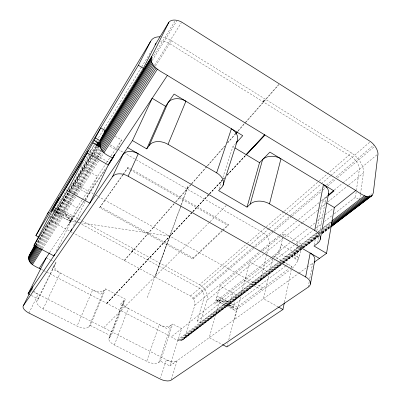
<?xml version="1.0" encoding="UTF-8"?>
<svg xmlns="http://www.w3.org/2000/svg" width="401" height="401" viewBox="0 0 401 401"><rect width="100%" height="100%" fill="white"/><g stroke="black" fill="none" stroke-linecap="round" stroke-linejoin="round"><path stroke-width="0.3" stroke-dasharray="2 1.5" d="M360.429 194.395L359.662 199.888L355.401 197.297L359.356 169.347A12.095 7.193 47.4 0 0 356.499 161.683L355.552 160.45A12.095 7.193 47.4 0 0 352.183 157.247L168.59 42.942A13.038 8.15 35.8 0 0 164.109 41.338L162.661 41.123A13.038 8.15 35.8 0 0 160.39 41.138M360.509 193.783L363.401 173.021A17.298 10.286 47.4 0 0 351.497 152.976L171.528 40.666A18.641 11.659 35.8 0 0 163.082 37.188M274.775 240.299L274.976 239.041M263.612 249.492L263.823 248.249M317.667 242.77L318.785 236.67M319.457 233.011L325.933 197.633A13.213 9.103 8.8 0 0 327.416 196.054M308.199 287.166L309.321 281.061M309.772 278.62L312.59 263.357A11.534 7.058 11 0 0 313.402 262.67M314.244 244.821L316.399 233.267M316.855 230.836L322.529 200.435L327.361 196.455M292.264 268.224A11.173 4.19 -59.5 0 0 297.993 260.334L299.477 256.5L301.357 247.427M301.477 246.815L301.968 244.384L283.632 233.773L281.718 235.347M284.454 302.234L291.266 269.532M291.602 267.933L291.913 266.434L273.372 255.893L272.911 257.873M297.101 246.72C296.545 249.933 296.289 254.119 292.956 255.783C287.828 258.966 282.119 255.337 277.888 252.259A11.248 3.865 -59.7 0 0 281.166 244.65L299.763 255.332M297.336 245.592L298.063 242.124M282.946 236.796L279.196 253.317L273.708 257.648M283.086 236.189L283.632 233.773M272.795 258.369L214.886 304.063L220.059 286.028L236.395 294.961L233.482 306.063L233.332 308.544A9.935 3.328 -61.7 0 0 236.69 309.311L290.394 269.662M272.655 258.971L263.382 298.725L278.048 306.805M266.775 254.44L260.961 278.67C258.805 286.454 249.081 280.986 245.372 278.104L98.721 196.751M266.921 253.843L269.332 243.698A10.15 7.168 48.6 0 0 267.372 236.886L266.605 235.823A10.15 7.168 48.6 0 0 263.773 233.126L135.107 159.157M234.65 319.376L249.633 261.723L266.911 271.427M226.891 346.925L227.984 342.745M228.76 339.762L237.297 306.986L288.926 268.655M232.911 293.056L230.48 302.008C228.725 309.417 220.089 301.888 216.996 300.575A9.995 3.068 -61.6 0 1 217.177 296.083L233.718 305.061M278.269 262.665L200.355 322.755L197.117 321.041L204.104 297.572A8.747 6.877 50 0 0 202.685 291.462L202.044 290.53A8.747 6.877 50 0 0 199.603 288.204L79.949 223.332M200.355 322.755L207.051 300.219L264.83 253.211M223.091 230.279L228.064 225.568L228.375 224.535L130.811 168.861M263.342 101.934L264.349 98.591M263.567 102.075L264.575 98.731M43.684 270.545L171.317 336.86C174.931 339.752 183.097 343.251 185.187 336.68L194.841 305.216A8.551 6.817 50.3 0 0 193.498 299.216L192.871 298.304A8.551 6.817 50.3 0 0 190.485 296.028L73.157 232.951M171.287 379.587L177.132 360.715A8.346 3.91 18.4 0 1 166.405 359.747L160.575 377.872M114.365 344.985L128.335 308.504A9.248 4.747 20.7 0 1 123.879 300.76L109.523 337.442A9.634 4.486 20.6 0 0 114.365 344.985L146.691 361.361A9.529 4.386 19.1 0 0 158.791 362.484L160.525 361.181L169.869 365.938L181.623 328.68L172.691 323.993L167.011 328.68L120.36 304.344L125.408 299.206L105.578 288.805L100.806 294.144L51.935 268.65L56.015 262.815L53.308 261.397M219.197 188.846L222.084 179.934M222.856 177.558L232.871 146.671L235.783 143.413M160.525 361.181L172.691 323.993M158.791 362.484L170.966 325.417A9.153 4.642 19 0 1 159.247 324.63L146.691 361.361M122.721 174.881L99.669 207.628L192.791 258.961L193.117 257.968L222.044 230.535M180.786 205.853L155.032 276.56L180.56 207.132M181.001 205.272L188.124 185.813L180.771 206.55M147.327 297.612L169.808 236.184M109.523 337.442L111.047 335.998L125.408 299.206M108.897 338.454L123.232 301.838M132.034 251.572L133.222 248.63M132.2 251.663L133.393 248.725M56.015 262.815L38.316 298.971L37.113 300.635A9.95 4.677 24 0 0 43.113 308.895L77.042 326.083A9.784 4.591 22.4 0 0 88.847 326.935L90.285 325.427L105.578 288.805M88.847 326.935L104.135 290.424A9.388 4.852 22.6 0 1 92.676 289.903L77.042 326.083M123.343 174.36L128.099 167.312L130.27 168.55M43.113 308.895L60.29 273.006A9.544 4.937 24.5 0 1 54.777 264.585L36.822 301.181M115.237 136.295L121.578 139.964L116.656 150.169L109.217 145.894M73.453 225.603L85.293 201.472M85.568 200.911L97.613 176.355L80.751 166.881M28.937 313.056L38.18 294.279A8.797 4.241 24.6 0 1 33.965 291.151M56.371 250.901L72.827 217.728L55.975 208.58M82.02 200.034L76.932 207.758L68.35 225.021L84.756 200.36M61.017 202.956C59.834 205.969 56.125 209.648 58.195 213.152C62.27 218.244 69.092 221.232 75.383 222.024M94.235 144.921L77.814 176.53C74.15 186.094 87.498 190.134 93.263 193.718M49.914 217.873L51.072 215.688L48.792 219.362M51.363 215.142L68.3 187.337M80.681 167.016L88.175 154.716M88.501 154.185L94.19 144.846M96.701 140.721L97.964 138.646M141.428 67.303L97.914 138.681M141.748 66.772L151.483 50.792M46.015 226.926L47.318 224.806M51.544 217.923L52.842 215.803M57.067 208.916L58.371 206.801M63.889 197.808L62.596 199.914L76.932 207.758M68.741 189.904L90.496 154.455M90.821 153.919L95.724 145.934M98.34 141.673L99.643 139.543M35.559 245.171L68.982 190.881M69.308 190.35L91.172 154.831M91.498 154.305L96.385 146.365M35.854 244.946L68.932 191.242M69.263 190.711L91.443 154.701M91.769 154.169L96.656 146.24M35.955 245.302L69.042 191.663M69.368 191.132L91.533 155.192M91.859 154.666L97.067 146.22M58.01 209.683L91.538 155.347M91.859 154.821L92.837 153.247L108.871 162.36M36.2 245.683L97.288 146.846M151.799 58.691L174.986 21.178M36.596 246.069L69.418 193.102M69.744 192.575L97.929 147.102M48.481 222.876A9.028 7.424 30.2 0 1 50.571 222.46L51.679 222.45L98.435 147.132M152.23 60.476L176.796 20.902M37.373 246.079L70.877 192.184M71.208 191.653L93.493 155.809M93.819 155.282L98.726 147.398M38.06 246.44L71.308 193.162M71.639 192.635L93.709 157.267M94.04 156.736L99.648 147.748M38.887 246.765L72.436 193.237M72.766 192.706L94.816 157.523M95.147 157.002L100.721 148.099M39.729 247.222L73.473 193.633M73.804 193.107L95.984 157.879M96.315 157.352L101.283 149.463M51.679 222.45A9.028 7.424 30.2 0 1 55.022 223.202L96.17 157.899M96.501 157.367L100.816 150.52M154.57 65.203L181.392 22.621M57.428 209.051A13.223 10.737 30.7 0 1 63.829 210.926L74.2 194.535M74.531 194.004L96.942 158.58M97.278 158.049L101.293 151.703M155.478 66.045L171.528 40.666M40.461 247.978L74.3 194.5M74.626 193.979L97.293 158.164M97.623 157.633L101.974 150.761M90.431 150.971L91.107 149.904M41.619 248.149L75.463 194.936M75.794 194.41L97.819 159.783M98.155 159.257L102.155 152.966M42.511 248.78L76.471 195.673M76.807 195.147L99.433 159.758M99.764 159.237L103.207 153.849M82.355 199.518L106.17 163.357M106.516 162.836L110.621 156.601M110.967 156.079L121.578 139.964M49.724 252.5L84.496 200.164M84.837 199.648L106.34 167.287M85.102 199.843L104.816 170.209M123.077 174.375L128.099 167.312M99.669 207.628L122.982 174.861M124.265 260.424L174.986 202.62M175.402 202.149L191.097 184.265M191.508 183.798L206.786 166.39M207.197 165.919L224.535 146.159M227.427 142.866L235.272 133.929M238.159 130.636L279.241 83.819M124.43 260.515L174.35 203.668M176.004 201.788L191.292 184.38M191.703 183.909L224.745 146.285M227.638 142.992L235.482 134.054M237.963 131.232L245.397 122.771M245.808 122.3L278.655 84.897M106.706 303.286L192.335 211.999M192.766 211.543L208.991 194.239M209.417 193.783L223.086 179.217M223.512 178.761L224.365 177.854M227.357 174.666L246.144 154.631M106.791 303.331L192.445 212.059M192.871 211.603L221.918 180.65M223.628 178.831L224.48 177.919M227.046 175.187L246.269 154.706M106.882 303.377L192.555 212.119M192.981 211.663L209.217 194.37M209.643 193.914L223.317 179.352M223.743 178.896L224.6 177.989M227.161 175.257L246.389 154.776M103.709 327.732L209.578 222.174M210.019 221.733L226.871 204.931M222.495 230.104L228.375 224.535M192.791 258.961L222.635 230.705M81.859 220.725L199.578 284.685L246.906 243.658M247.377 243.247L265.833 227.242M266.309 226.831L283.818 211.648M284.294 211.242L318.84 181.287M319.311 180.876L351.497 152.976M190.485 296.028L268.855 228.765M269.317 228.369L285.893 214.144M286.364 213.738L320.93 184.069M321.407 183.663L330.404 175.944M330.875 175.538L370.469 141.558M192.871 298.304L252.364 247.888M252.836 247.487L321.782 189.066M323.682 187.457L324.635 186.65M326.534 185.036L334.148 178.59M336.048 176.976L373.948 144.861M193.498 299.216L253.577 248.52M255.482 246.916L273.567 231.658M274.043 231.252L291.677 216.375M292.154 215.974L321.231 191.442M323.136 189.833L325.522 187.823M327.903 185.813L335.527 179.377M337.436 177.768L373.988 146.926M194.841 305.216L260.455 251.031M260.936 250.635L278.83 235.853M279.312 235.457L296.67 221.116M298.6 219.527L319.336 202.4M321.266 200.811L327.532 195.633M334.284 190.059L342.479 183.287M342.965 182.886L377.998 153.954M220.059 286.028L260.645 252.665M262.56 251.091L281.241 235.738M237.297 306.986L227.452 301.577L216.996 300.575L171.317 336.86M265.317 252.815L284.254 237.412M284.74 237.016L302.219 222.796M302.705 222.4L317.757 210.154M319.702 208.575L326.013 203.437M327.953 201.858L348.349 185.267M348.835 184.871L363.401 173.021M271.442 257.427L217.016 300.6L227.452 301.577L220.475 297.858L209.242 337.637L221.928 344.314M271.923 257.041L277.823 252.364M289.998 242.705L277.888 252.259L277.086 253.507A11.248 3.865 -59.7 0 1 273.637 257.642M291.948 241.156L308.514 228.014M310.464 226.465L315.336 222.6M317.286 221.051L323.136 216.415M325.086 214.866L333.371 208.294M197.117 321.041L274.51 260.535M276.474 259.001L294.133 245.191M296.098 243.658L312.765 230.63M315.702 228.329L322.073 223.347M324.524 221.432L332.364 215.302M334.329 213.768L355.401 197.297M177.603 340.058L277.637 262.84M279.592 261.332L297.953 247.156M298.444 246.78L316.199 233.071M318.173 231.552L321.131 229.267M323.101 227.743L331.487 221.272M280.244 261.141L299.006 246.67M299.502 246.289L316.76 232.976M317.256 232.595L321.201 229.552M321.692 229.171L331.061 221.948M178.485 340.334L280.394 261.923M280.885 261.542L317.086 233.688M317.582 233.307L320.559 231.016M323.041 229.106L330.98 222.996M179.377 340.479L281.216 262.344M281.708 261.968L300.971 247.186M301.462 246.805L318.81 233.502M319.301 233.121L320.79 231.978M322.77 230.46L330.203 224.755M185.187 336.68L318.334 234.75M318.83 234.369L320.81 232.851M321.306 232.475L330.223 225.643M368.87 196.059L371.847 193.783M180.255 340.509L280.474 263.793M280.966 263.417L301.828 247.452M302.324 247.071L319.236 234.124M319.737 233.743L321.727 232.219M322.224 231.838L330.183 225.743M184.881 337.477L280.941 264.074M282.921 262.565L301.226 248.575M301.722 248.194L318.584 235.312M322.549 232.279L329.988 226.595M370.649 195.528L371.642 194.766M181.102 340.409L280.795 264.244M282.765 262.74L302.058 247.998M302.555 247.617L318.93 235.106M322.404 232.455L329.848 226.765M184.465 338.208L282.494 263.402M282.991 263.026L301.296 249.056M303.281 247.542L318.67 235.798M322.143 233.146L329.592 227.467M181.909 340.188L282.404 263.517M282.9 263.136L301.311 249.091M303.301 247.572L318.735 235.793M322.224 233.136L329.692 227.437M182.666 339.853L282.895 263.417M283.071 263.312L318.77 236.099M322.068 233.552L330.183 227.392M183.347 339.406L281.487 264.605M283.477 263.091L302.89 248.289M303.387 247.913L318.835 236.139M322.324 233.482L330.294 227.402M233.708 305.041L285.983 265.683M286.474 265.307L287.958 264.189M290.915 267.176L291.913 266.434M169.869 365.938L298.384 273.562M298.895 273.201L312.59 263.357M228.791 304.76L233.342 306.991L228.956 304.615M77.849 222.405L79.699 222.67M80.315 222.776L169.703 236.124M53.679 211.076L52.05 210.4L53.609 211.247M55.849 211.974L58.02 212.876L55.117 210.811M293.923 255.126L299.081 257.743L294.159 254.916M30.431 290.319L32.09 291.166M32.646 291.452L173.463 363.351M31.313 295.407L38.316 298.971M90.285 325.427L111.047 335.998M41.473 269.397L43.128 270.259M46.265 257.703L50.055 259.693M50.596 259.978L52.767 261.111M55.022 223.202L72.606 232.655M53.945 207.477L55.468 208.304M53.619 207.317L55.684 208.44M56.2 208.72L72.15 217.377A10.521 0.627 -61.1 0 0 70.451 221.287L54.902 213.036M76.11 221.252L61.308 213.227A9.248 7.509 30.7 0 0 57.894 212.435L56.767 212.44A9.248 7.509 30.7 0 0 55.674 212.575M76.656 221.552L79.398 223.036M54.681 210.169L52.696 209.096L54.631 210.47M55.178 210.44L57.659 211.783M53.869 210.259L55.493 211.142M56.035 211.432L71.729 219.938A10.521 0.627 -61.1 0 1 70.456 221.452M236.69 309.311L219.823 300.169A9.995 3.068 -61.6 0 1 217.282 300.885L216.996 300.575M54.13 211.527L58.812 214.064M227.347 305.306L233.332 308.544L228.274 305.091M52.757 211.878L54.366 212.746M217.282 300.885L234.014 309.938M63.829 210.926L78.035 218.645M78.581 218.941L81.313 220.425M81.824 187.302L72.726 182.33M100.12 206.67L193.117 257.968M95.994 195.232L98.175 196.445M263.016 287.893L252.69 282.098M71.563 184.59L88.872 194.174M244.75 280.5L262.444 290.299M89.293 151.232L92.837 153.247M127.648 168.31L129.819 169.548M130.36 169.859L228.064 225.568M291.281 256.495L297.993 260.334L292.956 255.783M110.26 144.871L117.282 148.911M117.824 149.222L123.222 152.325M123.764 152.636L134.566 158.846M232.871 146.671L233.933 147.307M322.529 200.435L326.289 202.69M257.076 236.951L258.359 237.773M199.578 284.685A12.511 9.835 50 0 1 207.051 300.219M32.972 289.778A8.797 4.241 24.6 0 1 32.496 288.464M54.255 209.242A13.223 10.737 30.7 0 1 55.814 209.051M70.451 221.287L65.097 213.462L70.451 221.302"/><path stroke-width="0.6" d="M58.656 197.763L52.05 210.4A10.586 0.296 -61.1 0 0 52.787 209.673L87.077 152.966A12.005 0.376 -60.9 0 0 92.796 142.941L100.706 127.884L105.202 130.485L100.621 139.488C99.704 141.438 99.769 143.698 100.14 145.779C100.776 152.33 107.257 155.428 112.576 157.889L167.392 75.408L355.792 190.505C359.236 192.806 371.341 202.099 373.331 192.645L377.998 153.954A12.501 7.143 47.2 0 0 374.935 146.129L373.948 144.861A12.501 7.143 47.2 0 0 370.469 141.558L181.723 22.1A13.504 8.13 36.2 0 0 177.122 20.376L175.633 20.13A13.504 8.13 36.2 0 0 168.891 22.22L155.057 44.937M40.917 269.106C35.824 266.815 25.885 262.825 29.328 255.297L34.541 245.432M314.068 262.294L326.554 253.317L334.344 207.517L355.792 190.505M167.392 75.408C161.443 71.659 148.56 66.08 151.693 56.521L168.891 22.22M320.254 239.357L328.544 193.467M310.414 284.078L314.78 260.184A11.534 7.058 11 0 0 310.189 253.036L305.647 276.966A11.86 6.927 11.6 0 1 308.199 287.166L171.107 380.173A8.516 3.779 18.5 0 1 160.2 379.045L28.937 313.056A8.987 4.105 24.3 0 1 23.343 305.667L32.827 286.805A8.797 4.241 24.6 0 0 32.466 287.858M326.554 253.317L314.018 246.034L317.557 243.377A13.985 8.902 10.4 0 0 314.735 230.42L323.432 184.525A13.213 9.103 8.8 0 1 328.203 194.62M222.48 344.604L226.891 346.925L282.941 309.497L284.329 302.84M314.735 230.42L269.502 203.878L280.941 158.786A13.248 9.509 12.5 0 0 262.6 159.543L250.194 204.134L247.031 207.127L218.62 190.625L221.613 187.483A14.2 9.744 18.5 0 0 216.65 172.866L231.397 128.776A13.383 9.925 18.1 0 1 236.585 142.355M247.031 207.127L259.537 162.661L269.908 152.104L334.033 190.951L327.838 196.059M223.031 185.327L237.181 141.197M149.292 145.352A14.466 10.065 23.5 0 1 168.029 144.34L185.919 101.222A13.619 10.236 24.2 0 0 168.069 102.686L149.292 145.352L146.741 148.876L132.455 140.581L152.185 98.29L165.543 106.3L146.741 148.876M112.511 176.736A12.431 7.98 24.8 0 1 128.13 176.209L138.24 153.753A12.065 8.1 25.2 0 0 122.977 154.5L112.511 176.736L23.343 305.667M114.626 154.385L112.736 158.31L108.28 165.001L87.077 152.966M108.957 163.603L89.844 203.122L67.403 190.761L33.975 245.387L53.899 255.873L54.721 254.214M70.701 231.217L71.804 228.971M29.699 294.585L28.085 293.763L46.265 257.703M104.22 132.084L143.357 68.315L156.029 43.338M38.481 236.971L35.895 235.598L138.37 65.283L150.661 41.273A18.641 11.659 35.8 0 1 160.004 36.807M67.403 190.761L88.28 150.656L53.945 207.477L33.975 245.387M35.895 235.598L47.313 214.074L150.661 41.273M96.05 145.398L96.706 144.335M97.358 143.267L98.009 142.205M29.328 255.297L35.228 245.708M97.037 145.307L98.666 142.661M100.621 139.488L151.693 56.521M28.967 256.119L35.524 245.477M96.982 145.708L98.937 142.535M100.24 140.42L151.322 57.493M28.742 256.996L35.629 245.833M97.393 145.693L151.137 58.566M28.641 257.908L35.874 246.214M97.613 146.32L99.558 143.167M99.884 142.641L151.137 59.719M28.682 258.845L36.265 246.6M98.255 146.571L151.332 60.927M28.852 259.783L37.047 246.605M99.052 146.871L151.708 62.17M29.158 260.71L37.734 246.966M100.31 146.691L152.27 63.433M29.589 261.607L38.22 247.828M100.721 148.099L153.002 64.681M30.135 262.46L39.067 248.274M101.283 149.463L153.889 65.909M30.792 263.257L40.125 248.505M101.974 150.761L154.921 67.077M31.549 263.978L41.283 248.675M102.821 151.919L156.079 68.18M32.391 264.615L42.175 249.312M103.824 152.896L157.342 69.188M39.258 268.244L49.378 253.021M109.754 162.149L112.511 158.004M28.085 293.763L132.455 140.581M165.543 106.3L174.104 94.065L242.74 135.648L236.194 142.956M235.683 133.458L237.332 131.573M235.898 133.588L237.136 132.175M246.144 154.631L264.7 134.851M246.269 154.706L264.825 134.931M246.389 154.776L264.951 135.007M325.998 187.417L326.95 186.615M328.013 195.232L333.802 190.455M331.978 220.891L364.529 195.768M331.477 222.615L365.712 196.274M331.196 223.994L366.875 196.62M331.181 224.981L367.993 196.801M330.84 226.009L369.045 196.816M338.033 221.026L339.025 220.269M346.469 214.585L347.461 213.828M354.91 208.144L355.903 207.387M363.346 201.708L364.339 200.951M331.186 226.299L370.018 196.665M330.519 227.106L372.283 195.267M330.795 227.026L371.652 195.883M278.595 307.106L282.941 309.497M128.13 176.209L305.647 276.966M99.909 143.553L94.23 140.3L100.034 145.292L92.796 142.941L100.526 147.362M95.448 137.989L100.18 140.706M127.648 147.638L319.482 258.404M168.029 144.34L216.65 172.866M234.996 147.944L259.537 162.661M326.825 203.011L334.344 207.517M138.37 65.283L143.357 68.315M250.194 204.134A14.04 9.313 13.7 0 1 269.502 203.878M47.313 214.074A13.223 10.737 30.7 0 1 48.681 212.169M113.854 155.583A11.915 0.797 -60.8 0 1 112.576 157.889L111.794 159.257A11.915 0.797 -60.8 0 1 108.28 165.001"/></g></svg>
